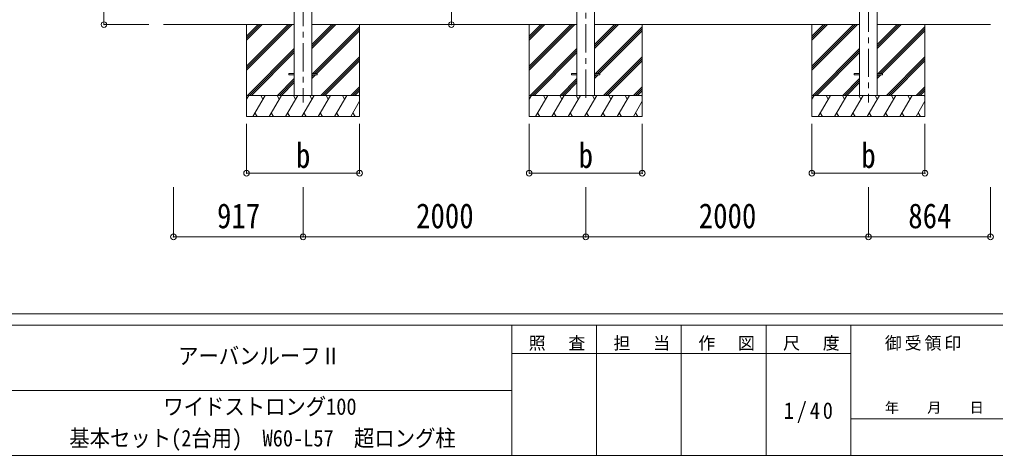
# Model space of a CAD drawing. Units: millimetres at full size, sheet at 1:40. Extents: x -11243 to 11243, y -7760 to 7760.
# Drawn here: x 119 to 7024, y -7760 to -4679 of the extents above; entities that cross this region are included whole.
import ezdxf
from ezdxf.enums import TextEntityAlignment as Align

# ---------------------------------------------------------------- set-up
doc = ezdxf.new("R2010")
doc.units = ezdxf.units.MM
doc.header["$LTSCALE"] = 40
doc.header["$PDMODE"] = 32
doc.header["$PDSIZE"] = 40
doc.linetypes.add('CHAIN1', pattern=[8, 5, -1, 1, -1])
for name, color, linetype, lineweight in [('0-3_ELV2', 7, 'Continuous', 9), ('0-6_OTH_LINE', 6, 'Continuous', 9), ('F-0_240', 7, 'Continuous', 9)]:
    doc.layers.add(name, color=color, linetype=linetype, lineweight=lineweight)
doc.styles.add('ＭＳ ゴシック', font='')
doc.styles.get('ＭＳ ゴシック').set_extended_font_data('MS Gothic')

msp = doc.modelspace()

# ---------------------------------------------------------------- linework, layer by layer
at = {"layer": '0-3_ELV2', "color": 5, "linetype": 'CHAIN1'}
for p, q in [((6125.34, -1365.03), (6125.34, -5265.46)), ((4125.33, -1512.17), (4125.33, -5265.46)), ((2125.34, -1645.03), (2125.34, -5265.46))]:
    msp.add_line(p, q, dxfattribs=at)
at = {"layer": '0-3_ELV2', "color": 4}
for p, q in [((6062.84, -1635.95), (6062.84, -5214.85)), ((6187.84, -1635.95), (6187.84, -5214.85)), ((4062.83, -1783.09), (4062.83, -5214.85)), ((4187.83, -1783.09), (4187.83, -5214.85)), ((2062.84, -1915.95), (2062.84, -5214.85)), ((2187.84, -1915.95), (2187.84, -5214.85)), ((2025.34, -5060.35), (2062.84, -5060.35)), ((2025.34, -5060.35), (2025.34, -5069.35)), ((2025.34, -5069.35), (2062.84, -5069.35)), ((2187.84, -5060.35), (2225.34, -5060.35)), ((2187.84, -5069.35), (2225.34, -5069.35)), ((2225.34, -5060.35), (2225.34, -5069.35)), ((4025.33, -5060.35), (4062.83, -5060.35)), ((4025.33, -5060.35), (4025.33, -5069.35)), ((4025.33, -5069.35), (4062.83, -5069.35)), ((4187.83, -5060.35), (4225.33, -5060.35)), ((4187.83, -5069.35), (4225.33, -5069.35)), ((4225.33, -5060.35), (4225.33, -5069.35)), ((6025.34, -5060.35), (6062.84, -5060.35)), ((6025.34, -5060.35), (6025.34, -5069.35)), ((6025.34, -5069.35), (6062.84, -5069.35)), ((6187.84, -5060.35), (6225.34, -5060.35)), ((6187.84, -5069.35), (6225.34, -5069.35)), ((6225.34, -5060.35), (6225.34, -5069.35))]:
    msp.add_line(p, q, dxfattribs=at)
at = {"layer": '0-3_ELV2', "color": 6}
for p, q in [((716.87, -4714.85), (1033.1, -4714.85)), ((3174.73, -4714.85), (2534.7, -4714.85)), ((1725.34, -5764.85), (1725.34, -5415.85)), ((2525.34, -5764.85), (2525.34, -5415.85)), ((3725.33, -5764.85), (3725.33, -5415.85)), ((4525.33, -5764.85), (4525.33, -5415.85)), ((5725.34, -5764.85), (5725.34, -5415.85)), ((6525.34, -5764.85), (6525.34, -5415.85)), ((1725.34, -5764.85), (2525.34, -5764.85)), ((3725.33, -5764.85), (4525.33, -5764.85)), ((5725.34, -5764.85), (6525.34, -5764.85)), ((1208.34, -6214.85), (1208.34, -5864.85)), ((2125.34, -6214.85), (2125.34, -5864.85)), ((4125.34, -6214.85), (4125.34, -5864.85)), ((6125.34, -6214.85), (6125.34, -5864.85)), ((6989.34, -6214.85), (6989.34, -5864.85))]:
    msp.add_line(p, q, dxfattribs=at)
at = {"layer": '0-3_ELV2'}
for p, q in [((1138.55, -4714.85), (2062.84, -4714.85)), ((1725.34, -4714.85), (1725.34, -5364.85)), ((1725.34, -5009.03), (2019.52, -4714.85)), ((1725.34, -5023.17), (2033.66, -4714.85)), ((1725.34, -5037.31), (2047.8, -4714.85)), ((1725.34, -4825.18), (1835.67, -4714.85)), ((1725.34, -4811.04), (1821.53, -4714.85)), ((1725.34, -4796.9), (1807.38, -4714.85)), ((2187.84, -4883.18), (2356.17, -4714.85)), ((2187.84, -4869.04), (2342.03, -4714.85)), ((2187.84, -4854.9), (2327.88, -4714.85)), ((2187.84, -4714.85), (4062.83, -4714.85)), ((2194.51, -5060.35), (2525.34, -4729.53)), ((2208.66, -5060.35), (2525.34, -4743.68)), ((2222.8, -5060.35), (2525.34, -4757.82)), ((2525.34, -4714.85), (2525.34, -5364.85)), ((3725.33, -4714.85), (3725.33, -5364.85)), ((3725.33, -5009.03), (4019.51, -4714.85)), ((3725.33, -5023.17), (4033.66, -4714.85)), ((3725.33, -5037.31), (4047.8, -4714.85)), ((3725.33, -4825.18), (3835.67, -4714.85)), ((3725.33, -4811.04), (3821.52, -4714.85)), ((3725.33, -4796.9), (3807.38, -4714.85)), ((4187.83, -4883.18), (4356.17, -4714.85)), ((4187.83, -4869.04), (4342.02, -4714.85)), ((4187.83, -4854.9), (4327.88, -4714.85)), ((4187.83, -4714.85), (6062.84, -4714.85)), ((4194.51, -5060.35), (4525.33, -4729.53)), ((4208.65, -5060.35), (4525.33, -4743.68)), ((4222.8, -5060.35), (4525.33, -4757.82)), ((4525.33, -4714.85), (4525.33, -5364.85)), ((5725.34, -4714.85), (5725.34, -5364.85)), ((5725.34, -5009.03), (6019.52, -4714.85)), ((5725.34, -5023.17), (6033.66, -4714.85)), ((5725.34, -5037.31), (6047.8, -4714.85)), ((5725.34, -4825.18), (5835.67, -4714.85)), ((5725.34, -4811.04), (5821.53, -4714.85)), ((5725.34, -4796.9), (5807.38, -4714.85)), ((6187.84, -4883.18), (6356.17, -4714.85)), ((6187.84, -4869.04), (6342.03, -4714.85)), ((6187.84, -4854.9), (6327.88, -4714.85)), ((6187.84, -4714.85), (6989.34, -4714.85)), ((6194.51, -5060.35), (6525.34, -4729.53)), ((6208.66, -5060.35), (6525.34, -4743.68)), ((6222.8, -5060.35), (6525.34, -4757.82)), ((6525.34, -4714.85), (6525.34, -5364.85)), ((1731.65, -5214.85), (2062.84, -4883.66)), ((1745.79, -5214.85), (2062.84, -4897.81)), ((3731.64, -5214.85), (4062.83, -4883.66)), ((3745.79, -5214.85), (4062.83, -4897.81)), ((5731.65, -5214.85), (6062.84, -4883.66)), ((5745.79, -5214.85), (6062.84, -4897.81)), ((1759.93, -5214.85), (2062.84, -4911.95)), ((2252.15, -5214.85), (2525.34, -4941.66)), ((2266.29, -5214.85), (2525.34, -4955.81)), ((2280.43, -5214.85), (2525.34, -4969.95)), ((3759.93, -5214.85), (4062.83, -4911.95)), ((4252.14, -5214.85), (4525.33, -4941.66)), ((4266.29, -5214.85), (4525.33, -4955.81)), ((4280.43, -5214.85), (4525.33, -4969.95)), ((5759.93, -5214.85), (6062.84, -4911.95)), ((6252.15, -5214.85), (6525.34, -4941.66)), ((6266.29, -5214.85), (6525.34, -4955.81)), ((6280.43, -5214.85), (6525.34, -4969.95)), ((2062.84, -5095.8), (1943.78, -5214.85)), ((2187.84, -5095.31), (2213.8, -5069.35)), ((2187.84, -5081.17), (2199.66, -5069.35)), ((4062.83, -5095.8), (3943.78, -5214.85)), ((4187.83, -5095.31), (4213.8, -5069.35)), ((4187.83, -5081.17), (4199.65, -5069.35)), ((6062.84, -5095.8), (5943.78, -5214.85)), ((6187.84, -5095.31), (6213.8, -5069.35)), ((6187.84, -5081.17), (6199.66, -5069.35)), ((1957.92, -5214.85), (2062.84, -5109.94)), ((1972.06, -5214.85), (2062.84, -5124.08)), ((2464.28, -5214.85), (2525.34, -5153.79)), ((2478.42, -5214.85), (2525.34, -5167.94)), ((3957.92, -5214.85), (4062.83, -5109.94)), ((3972.06, -5214.85), (4062.83, -5124.08)), ((4464.28, -5214.85), (4525.33, -5153.79)), ((4478.42, -5214.85), (4525.33, -5167.94)), ((5957.92, -5214.85), (6062.84, -5109.94)), ((5972.06, -5214.85), (6062.84, -5124.08)), ((6464.28, -5214.85), (6525.34, -5153.79)), ((6478.42, -5214.85), (6525.34, -5167.94)), ((2525.34, -5214.85), (1725.34, -5214.85)), ((1725.34, -5242.36), (1741.22, -5214.85)), ((1770.08, -5364.85), (1856.69, -5214.85)), ((1841.69, -5240.83), (1826.69, -5214.85)), ((1885.55, -5364.85), (1972.16, -5214.85)), ((1957.16, -5240.84), (1942.15, -5214.85)), ((2001.02, -5364.85), (2087.63, -5214.85)), ((2072.63, -5240.84), (2057.62, -5214.85)), ((2116.49, -5364.85), (2203.1, -5214.85)), ((2188.1, -5240.83), (2173.09, -5214.85)), ((2231.96, -5364.85), (2318.57, -5214.85)), ((2303.57, -5240.83), (2288.57, -5214.85)), ((2347.43, -5364.85), (2434.04, -5214.85)), ((2404.04, -5214.85), (2419.04, -5240.83)), ((2492.56, -5214.85), (2525.34, -5182.08)), ((2519.51, -5214.85), (2525.34, -5224.95)), ((4525.33, -5214.85), (3725.33, -5214.85)), ((3725.33, -5242.36), (3741.21, -5214.85)), ((3770.08, -5364.85), (3856.68, -5214.85)), ((3841.68, -5240.83), (3826.68, -5214.85)), ((3885.55, -5364.85), (3972.15, -5214.85)), ((3957.15, -5240.84), (3942.15, -5214.85)), ((4001.02, -5364.85), (4087.62, -5214.85)), ((4072.62, -5240.84), (4057.62, -5214.85)), ((4116.49, -5364.85), (4203.09, -5214.85)), ((4188.09, -5240.83), (4173.09, -5214.85)), ((4231.96, -5364.85), (4318.56, -5214.85)), ((4303.56, -5240.83), (4288.56, -5214.85)), ((4347.43, -5364.85), (4434.03, -5214.85)), ((4404.03, -5214.85), (4419.03, -5240.83)), ((4492.56, -5214.85), (4525.33, -5182.08)), ((4519.5, -5214.85), (4525.33, -5224.95)), ((6525.34, -5214.85), (5725.34, -5214.85)), ((5725.34, -5242.36), (5741.22, -5214.85)), ((5770.08, -5364.85), (5856.69, -5214.85)), ((5841.69, -5240.83), (5826.69, -5214.85)), ((5885.55, -5364.85), (5972.16, -5214.85)), ((5957.16, -5240.84), (5942.15, -5214.85)), ((6001.02, -5364.85), (6087.63, -5214.85)), ((6072.63, -5240.84), (6057.62, -5214.85)), ((6116.49, -5364.85), (6203.1, -5214.85)), ((6188.1, -5240.83), (6173.09, -5214.85)), ((6231.96, -5364.85), (6318.57, -5214.85)), ((6303.57, -5240.83), (6288.57, -5214.85)), ((6347.43, -5364.85), (6434.04, -5214.85)), ((6404.04, -5214.85), (6419.04, -5240.83)), ((6492.56, -5214.85), (6525.34, -5182.08)), ((6519.51, -5214.85), (6525.34, -5224.95)), ((2462.9, -5364.85), (2525.34, -5256.72)), ((4462.9, -5364.85), (4525.33, -5256.72)), ((6462.9, -5364.85), (6525.34, -5256.72)), ((1725.34, -5364.85), (2525.34, -5364.85)), ((1785.08, -5338.87), (1800.08, -5364.85)), ((1900.55, -5338.87), (1915.55, -5364.85)), ((2016.02, -5338.87), (2031.02, -5364.85)), ((2131.49, -5338.87), (2146.49, -5364.85)), ((2246.96, -5338.87), (2261.96, -5364.85)), ((2362.43, -5338.87), (2377.43, -5364.85)), ((2477.9, -5338.87), (2492.9, -5364.85)), ((3725.33, -5364.85), (4525.33, -5364.85)), ((3785.08, -5338.87), (3800.08, -5364.85)), ((3900.55, -5338.87), (3915.55, -5364.85)), ((4016.02, -5338.87), (4031.02, -5364.85)), ((4131.49, -5338.87), (4146.49, -5364.85)), ((4246.96, -5338.87), (4261.96, -5364.85)), ((4362.43, -5338.87), (4377.43, -5364.85)), ((4477.9, -5338.87), (4492.9, -5364.85)), ((5725.34, -5364.85), (6525.34, -5364.85)), ((5785.08, -5338.87), (5800.08, -5364.85)), ((5900.55, -5338.87), (5915.55, -5364.85)), ((6016.02, -5338.87), (6031.02, -5364.85)), ((6131.49, -5338.87), (6146.49, -5364.85)), ((6246.96, -5338.87), (6261.96, -5364.85)), ((6362.43, -5338.87), (6377.43, -5364.85)), ((6477.9, -5338.87), (6492.9, -5364.85))]:
    msp.add_line(p, q, dxfattribs=at)
at = {"layer": '0-3_ELV2', "color": 6}
for p in [(716.87, -4714.85), (3174.73, -4714.85), (1725.34, -5764.85), (2525.34, -5764.85), (3725.33, -5764.85), (4525.33, -5764.85), (5725.34, -5764.85), (6525.34, -5764.85), (1208.34, -6214.85), (2125.34, -6214.85), (4125.34, -6214.85), (6125.34, -6214.85), (6989.34, -6214.85)]:
    msp.add_point(p, dxfattribs=at)
at = {"layer": '0-6_OTH_LINE'}
for p, q in [((716.87, -4714.85), (716.87, -1712.62)), ((3174.73, -1914.85), (3174.73, -4714.85)), ((1208.34, -6214.85), (2125.34, -6214.85)), ((2125.34, -6214.85), (4125.33, -6214.85)), ((4125.34, -6214.85), (6125.34, -6214.85)), ((6125.34, -6214.85), (6989.34, -6214.85))]:
    msp.add_line(p, q, dxfattribs=at)
at = {"layer": 'F-0_240', "color": 5}
for p, q in [((-11242.74, -6760), (10677.26, -6760)), ((-11242.74, -6840), (7121.58, -6840)), ((3601.58, -6840), (3601.58, -7760)), ((4201.58, -6840), (4201.58, -7760)), ((4801.58, -6840), (4801.58, -7760)), ((5401.58, -6840), (5401.58, -7760)), ((6001.58, -6840), (6001.58, -7760)), ((3601.58, -7040), (6001.58, -7040)), ((-4598.42, -7300), (3601.58, -7300)), ((6001.58, -7500), (7121.58, -7500)), ((-11242.74, -7760), (10677.26, -7760))]:
    msp.add_line(p, q, dxfattribs=at)

# ---------------------------------------------------------------- texts
at = {"layer": '0-3_ELV2', "style": 'ＭＳ ゴシック', "width": 0.85}
for s, p in [('b', (2075.34, -5779.85)), ('b', (4075.33, -5779.85)), ('b', (6075.34, -5779.85)), ('917', (1516.84, -6206.85)), ('2000', (2925.34, -6206.85)), ('2000', (4925.34, -6206.85)), ('864', (6407.34, -6206.85))]:
    msp.add_text(s, height=176, dxfattribs=at).set_placement(p, align=Align.BOTTOM_LEFT)
at = {"layer": 'F-0_240', "style": 'ＭＳ ゴシック', "width": 0.9}
for s, p in [('アーバンルーフⅡ', (1241.58, -7150)), ('ワイドストロング100', (1136.58, -7507.84)), ('基本セット(2台用)\u3000W60-L57\u3000超ロング柱', (471.58, -7731.34))]:
    msp.add_text(s, height=117.3, dxfattribs=at).set_placement(p, align=Align.BOTTOM_LEFT)
at = {"layer": 'F-0_240', "style": 'ＭＳ ゴシック'}
msp.add_text('年\u3000\u3000月\u3000\u3000日', height=73.31, dxfattribs=at).set_placement((6241.58, -7480), align=Align.BOTTOM_LEFT)
at = {"layer": 'F-0_240', "attachment_point": 7, "style": 'ＭＳ ゴシック'}
for s, insert, char_height in [('\\T1.17;照\u3000査', (3721.58, -7020), 87.98), ('\\T1.17;担\u3000当', (4321.58, -7020), 87.98), ('\\T1.17;作\u3000図', (4921.58, -7020), 87.98), ('\\T1.17;尺\u3000度', (5521.58, -7020), 87.98), ('\\T1.17;御受領印', (6241.58, -7020), 87.98), ('\\T1.28;\\W0.9;1/40', (5526.58, -7530), 117.3)]:
    msp.add_mtext(s, dxfattribs=dict(at, insert=insert, char_height=char_height))

doc.saveas('drawing.dxf')
